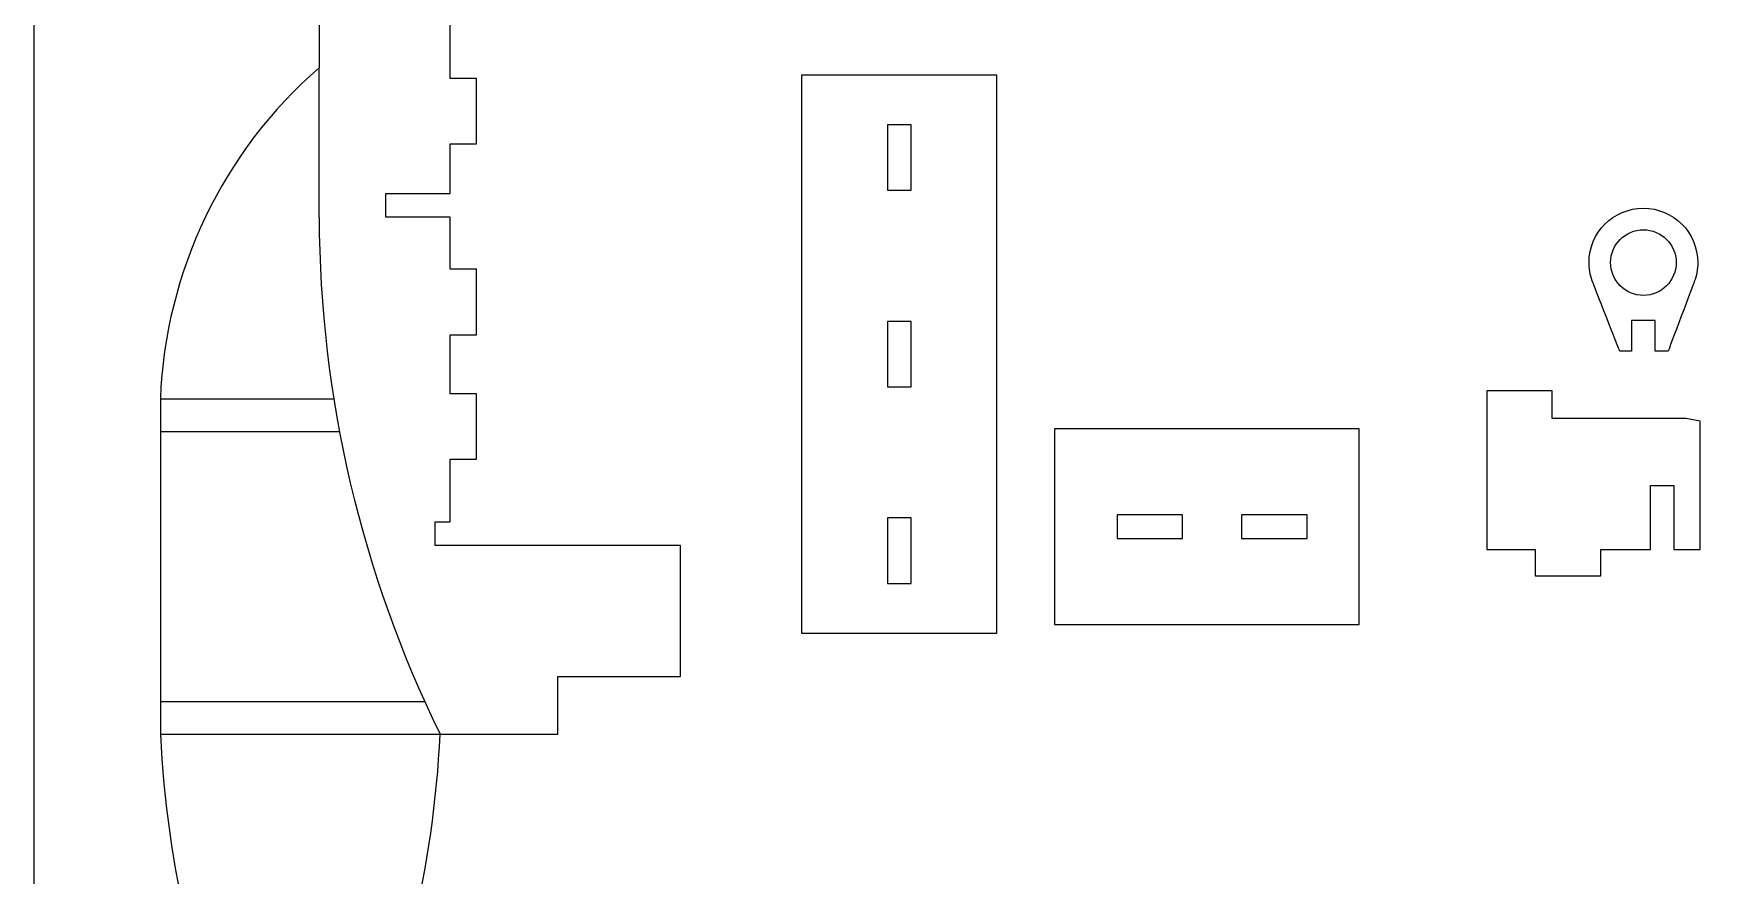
# Model space of a CAD drawing. Header units: centimetres. Extents: x -65 to 125, y -59 to 116.
# Drawn here: x 43.7 to 69.51, y -3.06 to 9.78 of the extents above; entities that cross this region are included whole.
import ezdxf

# ---------------------------------------------------------------- set-up
doc = ezdxf.new("R2010")
doc.units = ezdxf.units.CM
doc.header["$MEASUREMENT"] = 0
doc.layers.add('layer 1', color=7, linetype='Continuous')

msp = doc.modelspace()

# ---------------------------------------------------------------- linework, layer by layer
at = {"layer": 'layer 1', "color": 250, "lineweight": 9}
msp.add_open_spline([(43.70348, 31.06567), (43.70348, 31.06567), (97.89016, 31.06567), (97.89016, 31.06567), (97.89016, 31.06567), (97.89016, 31.06567), (97.89016, -20.81939), (97.89016, -20.81939), (97.89016, -20.81939), (97.89016, -20.81939), (43.70348, -20.81939), (43.70348, -20.81939), (43.70348, -20.81939), (43.70348, -20.81939), (43.70348, 31.06567), (43.70348, 31.06567)], degree=3, knots=[0, 0, 0, 0, 0.2, 0.2, 0.2, 0.2, 0.4, 0.4, 0.4, 0.4, 0.6, 0.6, 0.6, 0.6, 1, 1, 1, 1], dxfattribs=at)
at = {"layer": 'layer 1', "color": 2, "lineweight": 9}
for points, knots in [([(47.7364, -3.90942), (47.7364, -3.90942), (47.6764, -3.90942), (47.6764, -3.90942), (47.6764, -3.90942), (47.6764, -3.90942), (46.05751, -3.90942), (46.05751, -3.90942), (46.05751, -3.90942), (45.82446, -2.92453), (45.68237, -1.92031), (45.63303, -0.90942), (45.63303, -0.90942), (45.63303, -0.90942), (45.63303, 4.20834), (45.63303, 4.20834), (45.63303, 4.20834), (45.70817, 6.15351), (46.58406, 7.98108), (48.05321, 9.25816), (48.05321, 9.25816), (48.05321, 9.25816), (48.05321, 16.39686), (48.05321, 16.39686), (48.05321, 16.39686), (48.06591, 16.46875), (48.07937, 16.54051), (48.09358, 16.61211), (48.09358, 16.61211), (48.09358, 16.61211), (50.05321, 16.61211), (50.05321, 16.61211), (50.05321, 16.61211), (50.05321, 16.61211), (50.05321, 16.21211), (50.05321, 16.21211), (50.05321, 16.21211), (50.05321, 16.21211), (49.07321, 16.21211), (49.07321, 16.21211), (49.07321, 16.21211), (49.07321, 16.21211), (49.07321, 15.85211), (49.07321, 15.85211), (49.07321, 15.85211), (49.07321, 15.85211), (50.05321, 15.85211), (50.05321, 15.85211), (50.05321, 15.85211), (50.05321, 15.85211), (50.05321, 15.09643), (50.05321, 15.09643), (50.05321, 15.09643), (50.05321, 15.09643), (50.45321, 15.09643), (50.45321, 15.09643), (50.45321, 15.09643), (50.45321, 15.09643), (50.45321, 14.09643), (50.45321, 14.09643), (50.45321, 14.09643), (50.45321, 14.09643), (50.05321, 14.09643), (50.05321, 14.09643), (50.05321, 14.09643), (50.05321, 14.09643), (50.05321, 12.09643), (50.05321, 12.09643), (50.05321, 12.09643), (50.05321, 12.09643), (50.45321, 12.09643), (50.45321, 12.09643), (50.45321, 12.09643), (50.45321, 12.09643), (50.45321, 11.09643), (50.45321, 11.09643), (50.45321, 11.09643), (50.45321, 11.09643), (50.05321, 11.09643), (50.05321, 11.09643), (50.05321, 11.09643), (50.05321, 11.09643), (50.05321, 9.09643), (50.05321, 9.09643), (50.05321, 9.09643), (50.05321, 9.09643), (50.45321, 9.09643), (50.45321, 9.09643), (50.45321, 9.09643), (50.45321, 9.09643), (50.45321, 8.09643), (50.45321, 8.09643), (50.45321, 8.09643), (50.45321, 8.09643), (50.05321, 8.09643), (50.05321, 8.09643), (50.05321, 8.09643), (50.05321, 8.09643), (50.05321, 7.34075), (50.05321, 7.34075), (50.05321, 7.34075), (50.05321, 7.34075), (49.07321, 7.34075), (49.07321, 7.34075), (49.07321, 7.34075), (49.07321, 7.34075), (49.07321, 6.98075), (49.07321, 6.98075), (49.07321, 6.98075), (49.07321, 6.98075), (50.05321, 6.98075), (50.05321, 6.98075), (50.05321, 6.98075), (50.05321, 6.98075), (50.05321, 6.18609), (50.05321, 6.18609), (50.05321, 6.18609), (50.05321, 6.18609), (50.45321, 6.18609), (50.45321, 6.18609), (50.45321, 6.18609), (50.45321, 6.18609), (50.45321, 5.18609), (50.45321, 5.18609), (50.45321, 5.18609), (50.45321, 5.18609), (50.05321, 5.18609), (50.05321, 5.18609), (50.05321, 5.18609), (50.05321, 5.18609), (50.05321, 4.28552), (50.05321, 4.28552), (50.05321, 4.28552), (50.05321, 4.28552), (50.45321, 4.28552), (50.45321, 4.28552), (50.45321, 4.28552), (50.45321, 4.28552), (50.45321, 3.28552), (50.45321, 3.28552), (50.45321, 3.28552), (50.45321, 3.28552), (50.05321, 3.28552), (50.05321, 3.28552), (50.05321, 3.28552), (50.05321, 3.28552), (50.05321, 2.33074), (50.05321, 2.33074), (50.05321, 2.33074), (50.05321, 2.33074), (49.82651, 2.33074), (49.82651, 2.33074), (49.82651, 2.33074), (49.82651, 2.33074), (49.82651, 1.97074), (49.82651, 1.97074), (49.82651, 1.97074), (49.82651, 1.97074), (50.87706, 1.97074), (50.87706, 1.97074), (50.87706, 1.97074), (50.87706, 1.97074), (53.56321, 1.97074), (53.56321, 1.97074), (53.56321, 1.97074), (53.56321, 1.97074), (53.56321, -0.02926), (53.56321, -0.02926), (53.56321, -0.02926), (53.56321, -0.02926), (51.69571, -0.02926), (51.69571, -0.02926), (51.69571, -0.02926), (51.69571, -0.02926), (51.69571, -0.90942), (51.69571, -0.90942), (51.69571, -0.90942), (51.69571, -0.90942), (49.89979, -0.90942), (49.89979, -0.90942), (49.89979, -0.90942), (49.85045, -1.92031), (49.70835, -2.92453), (49.4753, -3.90942), (49.4753, -3.90942), (49.4753, -3.90942), (47.7364, -3.90942), (47.7364, -3.90942)], [0, 0, 0, 0, 0.02083333, 0.02083333, 0.02083333, 0.02083333, 0.04166667, 0.04166667, 0.04166667, 0.04166667, 0.0625, 0.0625, 0.0625, 0.0625, 0.08333333, 0.08333333, 0.08333333, 0.08333333, 0.10416667, 0.10416667, 0.10416667, 0.10416667, 0.125, 0.125, 0.125, 0.125, 0.14583333, 0.14583333, 0.14583333, 0.14583333, 0.16666667, 0.16666667, 0.16666667, 0.16666667, 0.1875, 0.1875, 0.1875, 0.1875, 0.20833333, 0.20833333, 0.20833333, 0.20833333, 0.22916667, 0.22916667, 0.22916667, 0.22916667, 0.25, 0.25, 0.25, 0.25, 0.27083333, 0.27083333, 0.27083333, 0.27083333, 0.29166667, 0.29166667, 0.29166667, 0.29166667, 0.3125, 0.3125, 0.3125, 0.3125, 0.33333333, 0.33333333, 0.33333333, 0.33333333, 0.35416667, 0.35416667, 0.35416667, 0.35416667, 0.375, 0.375, 0.375, 0.375, 0.39583333, 0.39583333, 0.39583333, 0.39583333, 0.41666667, 0.41666667, 0.41666667, 0.41666667, 0.4375, 0.4375, 0.4375, 0.4375, 0.45833333, 0.45833333, 0.45833333, 0.45833333, 0.47916667, 0.47916667, 0.47916667, 0.47916667, 0.5, 0.5, 0.5, 0.5, 0.52083333, 0.52083333, 0.52083333, 0.52083333, 0.54166667, 0.54166667, 0.54166667, 0.54166667, 0.5625, 0.5625, 0.5625, 0.5625, 0.58333333, 0.58333333, 0.58333333, 0.58333333, 0.60416667, 0.60416667, 0.60416667, 0.60416667, 0.625, 0.625, 0.625, 0.625, 0.64583333, 0.64583333, 0.64583333, 0.64583333, 0.66666667, 0.66666667, 0.66666667, 0.66666667, 0.6875, 0.6875, 0.6875, 0.6875, 0.70833333, 0.70833333, 0.70833333, 0.70833333, 0.72916667, 0.72916667, 0.72916667, 0.72916667, 0.75, 0.75, 0.75, 0.75, 0.77083333, 0.77083333, 0.77083333, 0.77083333, 0.79166667, 0.79166667, 0.79166667, 0.79166667, 0.8125, 0.8125, 0.8125, 0.8125, 0.83333333, 0.83333333, 0.83333333, 0.83333333, 0.85416667, 0.85416667, 0.85416667, 0.85416667, 0.875, 0.875, 0.875, 0.875, 0.89583333, 0.89583333, 0.89583333, 0.89583333, 0.91666667, 0.91666667, 0.91666667, 0.91666667, 0.9375, 0.9375, 0.9375, 0.9375, 0.95833333, 0.95833333, 0.95833333, 0.95833333, 1, 1, 1, 1]), ([(55.40985, 9.14607), (55.40985, 9.14607), (58.39219, 9.14607), (58.39219, 9.14607), (58.39219, 9.14607), (58.39219, 9.14607), (58.39219, 0.63471), (58.39219, 0.63471), (58.39219, 0.63471), (58.39219, 0.63471), (55.40985, 0.63471), (55.40985, 0.63471), (55.40985, 0.63471), (55.40985, 0.63471), (55.40985, 9.14607), (55.40985, 9.14607)], [0, 0, 0, 0, 0.2, 0.2, 0.2, 0.2, 0.4, 0.4, 0.4, 0.4, 0.6, 0.6, 0.6, 0.6, 1, 1, 1, 1]), ([(56.72102, 7.39039), (56.72102, 7.39039), (56.72102, 8.39039), (56.72102, 8.39039), (56.72102, 8.39039), (56.72102, 8.39039), (57.08102, 8.39039), (57.08102, 8.39039), (57.08102, 8.39039), (57.08102, 8.39039), (57.08102, 7.39039), (57.08102, 7.39039), (57.08102, 7.39039), (57.08102, 7.39039), (56.72102, 7.39039), (56.72102, 7.39039)], [0, 0, 0, 0, 0.2, 0.2, 0.2, 0.2, 0.4, 0.4, 0.4, 0.4, 0.6, 0.6, 0.6, 0.6, 1, 1, 1, 1]), ([(67.48252, 5.97471), (67.48244, 5.97475), (67.88891, 4.93796), (67.88891, 4.93796), (67.88891, 4.93796), (67.88891, 4.93796), (68.07131, 4.93796), (68.07131, 4.93796), (68.07131, 4.93796), (68.07131, 4.93796), (68.07131, 5.40254), (68.07131, 5.40254), (68.07131, 5.40254), (68.07131, 5.40254), (68.43131, 5.40254), (68.43131, 5.40254), (68.43131, 5.40254), (68.43131, 5.40254), (68.43131, 4.93796), (68.43131, 4.93796), (68.43131, 4.93796), (68.43131, 4.93796), (68.62974, 4.93796), (68.62974, 4.93796), (68.62974, 4.93796), (68.62974, 4.93796), (69.0269, 5.99606), (69.02683, 5.99602), (69.02683, 5.99602), (69.06086, 6.08666), (69.07952, 6.18481), (69.07952, 6.28734), (69.07952, 6.28734), (69.07952, 6.74519), (68.70835, 7.11636), (68.2505, 7.11636), (68.2505, 7.11636), (67.79265, 7.11636), (67.42148, 6.74519), (67.42148, 6.28734), (67.42148, 6.28734), (67.42148, 6.27937), (67.42159, 6.27143), (67.42182, 6.26352), (67.42182, 6.26352), (67.42182, 6.16099), (67.44841, 6.06539), (67.48252, 5.97471)], [0, 0, 0, 0, 0.07692308, 0.07692308, 0.07692308, 0.07692308, 0.15384615, 0.15384615, 0.15384615, 0.15384615, 0.23076923, 0.23076923, 0.23076923, 0.23076923, 0.30769231, 0.30769231, 0.30769231, 0.30769231, 0.38461538, 0.38461538, 0.38461538, 0.38461538, 0.46153846, 0.46153846, 0.46153846, 0.46153846, 0.53846154, 0.53846154, 0.53846154, 0.53846154, 0.61538462, 0.61538462, 0.61538462, 0.61538462, 0.69230769, 0.69230769, 0.69230769, 0.69230769, 0.76923077, 0.76923077, 0.76923077, 0.76923077, 0.84615385, 0.84615385, 0.84615385, 0.84615385, 1, 1, 1, 1]), ([(68.2505, 6.78734), (67.97436, 6.78734), (67.7505, 6.56348), (67.7505, 6.28734), (67.7505, 6.28734), (67.7505, 6.0112), (67.97436, 5.78734), (68.2505, 5.78734), (68.2505, 5.78734), (68.52664, 5.78734), (68.7505, 6.0112), (68.7505, 6.28734), (68.7505, 6.28734), (68.7505, 6.56348), (68.52664, 6.78734), (68.2505, 6.78734)], [0, 0, 0, 0, 0.2, 0.2, 0.2, 0.2, 0.4, 0.4, 0.4, 0.4, 0.6, 0.6, 0.6, 0.6, 1, 1, 1, 1]), ([(56.72102, 4.39039), (56.72102, 4.39039), (56.72102, 5.39039), (56.72102, 5.39039), (56.72102, 5.39039), (56.72102, 5.39039), (57.08102, 5.39039), (57.08102, 5.39039), (57.08102, 5.39039), (57.08102, 5.39039), (57.08102, 4.39039), (57.08102, 4.39039), (57.08102, 4.39039), (57.08102, 4.39039), (56.72102, 4.39039), (56.72102, 4.39039)], [0, 0, 0, 0, 0.2, 0.2, 0.2, 0.2, 0.4, 0.4, 0.4, 0.4, 0.6, 0.6, 0.6, 0.6, 1, 1, 1, 1]), ([(65.86158, 2.88216), (65.86158, 2.88216), (65.86158, 2.94216), (65.86158, 2.94216), (65.86158, 2.94216), (65.86158, 2.94216), (65.86158, 4.32839), (65.86158, 4.32839), (65.86158, 4.32839), (65.86158, 4.32839), (66.86158, 4.32839), (66.86158, 4.32839), (66.86158, 4.32839), (66.86158, 4.32839), (66.86158, 3.90839), (66.86158, 3.90839), (66.86158, 3.90839), (66.86158, 3.90839), (68.9012, 3.90839), (68.9012, 3.90839), (68.9012, 3.90839), (68.97309, 3.89568), (69.04484, 3.88223), (69.11645, 3.86802), (69.11645, 3.86802), (69.11645, 3.86802), (69.11645, 1.90839), (69.11645, 1.90839), (69.11645, 1.90839), (69.11645, 1.90839), (68.71645, 1.90839), (68.71645, 1.90839), (68.71645, 1.90839), (68.71645, 1.90839), (68.71645, 2.88839), (68.71645, 2.88839), (68.71645, 2.88839), (68.71645, 2.88839), (68.35645, 2.88839), (68.35645, 2.88839), (68.35645, 2.88839), (68.35645, 2.88839), (68.35645, 1.90839), (68.35645, 1.90839), (68.35645, 1.90839), (68.35645, 1.90839), (67.60077, 1.90839), (67.60077, 1.90839), (67.60077, 1.90839), (67.60077, 1.90839), (67.60077, 1.50839), (67.60077, 1.50839), (67.60077, 1.50839), (67.60077, 1.50839), (66.60077, 1.50839), (66.60077, 1.50839), (66.60077, 1.50839), (66.60077, 1.50839), (66.60077, 1.90839), (66.60077, 1.90839), (66.60077, 1.90839), (66.60077, 1.90839), (66.26101, 1.90839), (65.86158, 1.90839), (65.86158, 1.90839), (65.86158, 2.31593), (65.86158, 2.88216), (65.86158, 2.88216)], [0, 0, 0, 0, 0.05555556, 0.05555556, 0.05555556, 0.05555556, 0.11111111, 0.11111111, 0.11111111, 0.11111111, 0.16666667, 0.16666667, 0.16666667, 0.16666667, 0.22222222, 0.22222222, 0.22222222, 0.22222222, 0.27777778, 0.27777778, 0.27777778, 0.27777778, 0.33333333, 0.33333333, 0.33333333, 0.33333333, 0.38888889, 0.38888889, 0.38888889, 0.38888889, 0.44444444, 0.44444444, 0.44444444, 0.44444444, 0.5, 0.5, 0.5, 0.5, 0.55555556, 0.55555556, 0.55555556, 0.55555556, 0.61111111, 0.61111111, 0.61111111, 0.61111111, 0.66666667, 0.66666667, 0.66666667, 0.66666667, 0.72222222, 0.72222222, 0.72222222, 0.72222222, 0.77777778, 0.77777778, 0.77777778, 0.77777778, 0.83333333, 0.83333333, 0.83333333, 0.83333333, 0.88888889, 0.88888889, 0.88888889, 0.88888889, 1, 1, 1, 1]), ([(59.26828, 3.74889), (59.26828, 3.74889), (63.91829, 3.74889), (63.91829, 3.74889), (63.91829, 3.74889), (63.91829, 3.74889), (63.91829, 0.76655), (63.91829, 0.76655), (63.91829, 0.76655), (63.91829, 0.76655), (59.26828, 0.76655), (59.26828, 0.76655), (59.26828, 0.76655), (59.26828, 0.76655), (59.26828, 3.74889), (59.26828, 3.74889)], [0, 0, 0, 0, 0.2, 0.2, 0.2, 0.2, 0.4, 0.4, 0.4, 0.4, 0.6, 0.6, 0.6, 0.6, 1, 1, 1, 1]), ([(56.72102, 1.39039), (56.72102, 1.39039), (56.72102, 2.39039), (56.72102, 2.39039), (56.72102, 2.39039), (56.72102, 2.39039), (57.08102, 2.39039), (57.08102, 2.39039), (57.08102, 2.39039), (57.08102, 2.39039), (57.08102, 1.39039), (57.08102, 1.39039), (57.08102, 1.39039), (57.08102, 1.39039), (56.72102, 1.39039), (56.72102, 1.39039)], [0, 0, 0, 0, 0.2, 0.2, 0.2, 0.2, 0.4, 0.4, 0.4, 0.4, 0.6, 0.6, 0.6, 0.6, 1, 1, 1, 1]), ([(60.22306, 2.43772), (60.22306, 2.43772), (61.22306, 2.43772), (61.22306, 2.43772), (61.22306, 2.43772), (61.22306, 2.43772), (61.22306, 2.07772), (61.22306, 2.07772), (61.22306, 2.07772), (61.22306, 2.07772), (60.22306, 2.07772), (60.22306, 2.07772), (60.22306, 2.07772), (60.22306, 2.07772), (60.22306, 2.43772), (60.22306, 2.43772)], [0, 0, 0, 0, 0.2, 0.2, 0.2, 0.2, 0.4, 0.4, 0.4, 0.4, 0.6, 0.6, 0.6, 0.6, 1, 1, 1, 1]), ([(62.12363, 2.43772), (62.12363, 2.43772), (63.12363, 2.43772), (63.12363, 2.43772), (63.12363, 2.43772), (63.12363, 2.43772), (63.12363, 2.07772), (63.12363, 2.07772), (63.12363, 2.07772), (63.12363, 2.07772), (62.12363, 2.07772), (62.12363, 2.07772), (62.12363, 2.07772), (62.12363, 2.07772), (62.12363, 2.43772), (62.12363, 2.43772)], [0, 0, 0, 0, 0.2, 0.2, 0.2, 0.2, 0.4, 0.4, 0.4, 0.4, 0.6, 0.6, 0.6, 0.6, 1, 1, 1, 1])]:
    msp.add_open_spline(points, degree=3, knots=knots, dxfattribs=at)
at = {"layer": 'layer 1', "color": 242, "lineweight": 9}
for points in [[(48.05321, 6.97626), (48.05321, 6.97626), (48.05321, 9.25816), (48.05321, 9.25816)], [(48.05321, 6.97626), (48.06513, 4.24196), (48.69646, 1.54589), (49.89979, -0.90942)], [(45.63303, 4.20834), (45.63303, 4.20834), (48.27834, 4.20834), (48.27834, 4.20834)], [(45.63303, 3.70834), (45.63303, 3.70834), (48.36519, 3.70834), (48.36519, 3.70834)], [(45.63303, -0.40942), (45.63303, -0.40942), (49.66415, -0.40942), (49.66415, -0.40942)], [(45.63303, -0.90942), (45.63303, -0.90942), (49.89979, -0.90942), (49.89979, -0.90942)]]:
    msp.add_open_spline(points, degree=3, dxfattribs=at)

doc.saveas('drawing.dxf')
